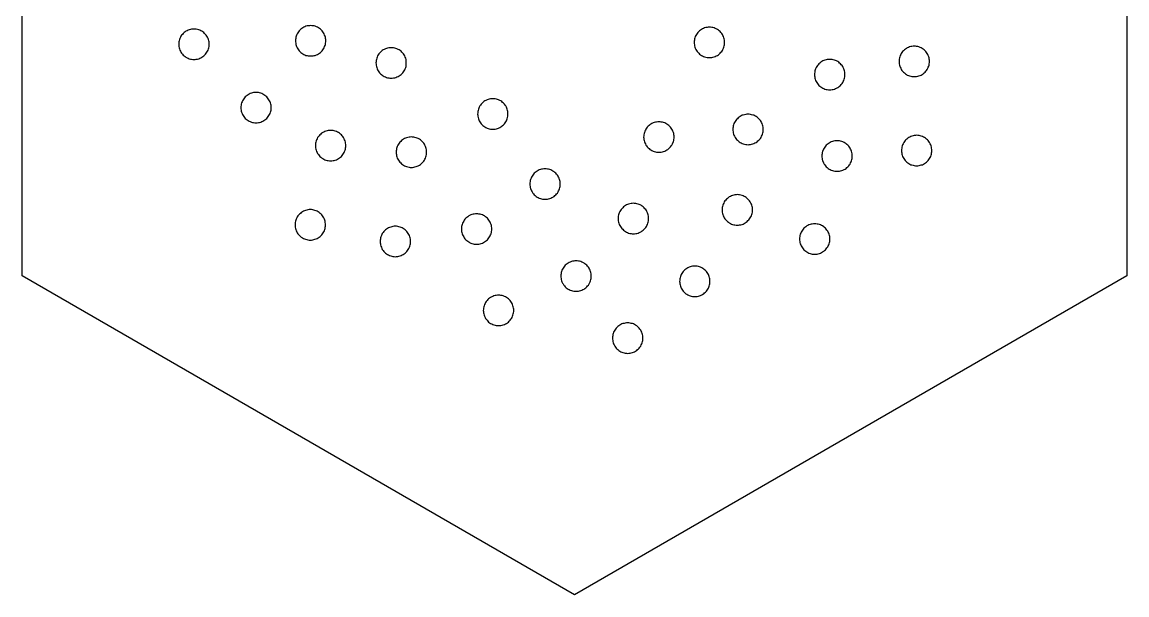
# Model space of a CAD drawing. Header units: millimetres. Extents: x 0 to 476, y 7 to 280.
# Drawn here: x 128 to 229.7, y 162.5 to 215.2 of the extents above; entities that cross this region are included whole.
import ezdxf

# ---------------------------------------------------------------- set-up
doc = ezdxf.new("R2010")
doc.units = ezdxf.units.MM
doc.layers.add('CUT', color=1, linetype='Continuous')

msp = doc.modelspace()

# ---------------------------------------------------------------- linework, layer by layer
at = {"layer": 'CUT'}
for points in [[(229.73, 191.9), (178.86, 162.53), (128, 191.9), (128, 250.63), (178.86, 280), (229.73, 250.63), (229.73, 191.9)], [(155.9, 213.08), (155.93, 213.19), (155.95, 213.3), (155.97, 213.41), (155.97, 213.52), (155.97, 213.63), (155.95, 213.74), (155.93, 213.84), (155.9, 213.95), (155.86, 214.05), (155.82, 214.15), (155.76, 214.25), (155.7, 214.34), (155.64, 214.43), (155.56, 214.51), (155.48, 214.58), (155.39, 214.65), (155.3, 214.71), (155.21, 214.76), (155.11, 214.81), (155, 214.85), (154.9, 214.88), (154.79, 214.9), (154.68, 214.91), (154.57, 214.92), (154.46, 214.91), (154.35, 214.9), (154.24, 214.88), (154.14, 214.85), (154.04, 214.81), (153.94, 214.76), (153.84, 214.71), (153.75, 214.65), (153.66, 214.58), (153.58, 214.51), (153.51, 214.43), (153.44, 214.34), (153.38, 214.25), (153.32, 214.15), (153.28, 214.05), (153.24, 213.95), (153.21, 213.84), (153.19, 213.74), (153.18, 213.63), (153.17, 213.52), (153.18, 213.41), (153.19, 213.3), (153.21, 213.19), (153.24, 213.08), (153.28, 212.98), (153.32, 212.88), (153.38, 212.78), (153.44, 212.69), (153.51, 212.61), (153.58, 212.53), (153.66, 212.45), (153.75, 212.38), (153.84, 212.32), (153.94, 212.27), (154.04, 212.22), (154.14, 212.18), (154.24, 212.16), (154.35, 212.13), (154.46, 212.12), (154.57, 212.12), (154.68, 212.12), (154.79, 212.13), (154.9, 212.16), (155, 212.18), (155.11, 212.22), (155.21, 212.27), (155.3, 212.32), (155.39, 212.38), (155.48, 212.45), (155.56, 212.53), (155.64, 212.61), (155.7, 212.69), (155.76, 212.78), (155.82, 212.88), (155.86, 212.98), (155.9, 213.08)], [(192.62, 212.93), (192.65, 213.04), (192.67, 213.15), (192.68, 213.26), (192.69, 213.37), (192.68, 213.48), (192.67, 213.58), (192.65, 213.69), (192.62, 213.8), (192.58, 213.9), (192.53, 214), (192.48, 214.1), (192.42, 214.19), (192.35, 214.27), (192.28, 214.36), (192.19, 214.43), (192.11, 214.5), (192.02, 214.56), (191.92, 214.61), (191.82, 214.66), (191.72, 214.7), (191.61, 214.73), (191.5, 214.75), (191.4, 214.76), (191.29, 214.77), (191.18, 214.76), (191.07, 214.75), (190.96, 214.73), (190.85, 214.7), (190.75, 214.66), (190.65, 214.61), (190.55, 214.56), (190.46, 214.5), (190.38, 214.43), (190.3, 214.36), (190.22, 214.27), (190.15, 214.19), (190.09, 214.1), (190.04, 214), (189.99, 213.9), (189.95, 213.8), (189.92, 213.69), (189.9, 213.58), (189.89, 213.48), (189.89, 213.37), (189.89, 213.26), (189.9, 213.15), (189.92, 213.04), (189.95, 212.93), (189.99, 212.83), (190.04, 212.73), (190.09, 212.63), (190.15, 212.54), (190.22, 212.46), (190.3, 212.38), (190.38, 212.3), (190.46, 212.23), (190.55, 212.17), (190.65, 212.12), (190.75, 212.07), (190.85, 212.03), (190.96, 212), (191.07, 211.98), (191.18, 211.97), (191.29, 211.97), (191.4, 211.97), (191.5, 211.98), (191.61, 212), (191.72, 212.03), (191.82, 212.07), (191.92, 212.12), (192.02, 212.17), (192.11, 212.23), (192.19, 212.3), (192.28, 212.38), (192.35, 212.46), (192.42, 212.54), (192.48, 212.63), (192.53, 212.73), (192.58, 212.83), (192.62, 212.93)], [(145.12, 212.67), (145.16, 212.77), (145.19, 212.88), (145.21, 212.98), (145.22, 213.09), (145.22, 213.2), (145.22, 213.31), (145.21, 213.42), (145.19, 213.53), (145.16, 213.64), (145.12, 213.74), (145.07, 213.84), (145.02, 213.94), (144.96, 214.03), (144.89, 214.11), (144.81, 214.19), (144.73, 214.27), (144.65, 214.34), (144.56, 214.4), (144.46, 214.45), (144.36, 214.5), (144.26, 214.54), (144.15, 214.57), (144.04, 214.59), (143.93, 214.6), (143.82, 214.6), (143.71, 214.6), (143.6, 214.59), (143.5, 214.57), (143.39, 214.54), (143.29, 214.5), (143.19, 214.45), (143.09, 214.4), (143, 214.34), (142.91, 214.27), (142.83, 214.19), (142.76, 214.11), (142.69, 214.03), (142.63, 213.94), (142.58, 213.84), (142.53, 213.74), (142.49, 213.64), (142.46, 213.53), (142.44, 213.42), (142.43, 213.31), (142.42, 213.2), (142.43, 213.09), (142.44, 212.98), (142.46, 212.88), (142.49, 212.77), (142.53, 212.67), (142.58, 212.57), (142.63, 212.47), (142.69, 212.38), (142.76, 212.29), (142.83, 212.21), (142.91, 212.14), (143, 212.07), (143.09, 212.01), (143.19, 211.96), (143.29, 211.91), (143.39, 211.87), (143.5, 211.84), (143.6, 211.82), (143.71, 211.81), (143.82, 211.8), (143.93, 211.81), (144.04, 211.82), (144.15, 211.84), (144.26, 211.87), (144.36, 211.91), (144.46, 211.96), (144.56, 212.01), (144.65, 212.07), (144.73, 212.14), (144.81, 212.21), (144.89, 212.29), (144.96, 212.38), (145.02, 212.47), (145.07, 212.57), (145.12, 212.67)], [(163.28, 210.95), (163.32, 211.05), (163.35, 211.16), (163.37, 211.27), (163.38, 211.37), (163.38, 211.48), (163.38, 211.59), (163.37, 211.7), (163.35, 211.81), (163.32, 211.92), (163.28, 212.02), (163.23, 212.12), (163.18, 212.22), (163.12, 212.31), (163.05, 212.39), (162.97, 212.47), (162.89, 212.55), (162.81, 212.62), (162.72, 212.68), (162.62, 212.73), (162.52, 212.78), (162.42, 212.82), (162.31, 212.85), (162.2, 212.87), (162.09, 212.88), (161.98, 212.88), (161.87, 212.88), (161.77, 212.87), (161.66, 212.85), (161.55, 212.82), (161.45, 212.78), (161.35, 212.73), (161.25, 212.68), (161.16, 212.62), (161.08, 212.55), (160.99, 212.47), (160.92, 212.39), (160.85, 212.31), (160.79, 212.22), (160.74, 212.12), (160.69, 212.02), (160.65, 211.92), (160.62, 211.81), (160.6, 211.7), (160.59, 211.59), (160.58, 211.48), (160.59, 211.37), (160.6, 211.27), (160.62, 211.16), (160.65, 211.05), (160.69, 210.95), (160.74, 210.85), (160.79, 210.75), (160.85, 210.66), (160.92, 210.57), (160.99, 210.49), (161.08, 210.42), (161.16, 210.35), (161.25, 210.29), (161.35, 210.24), (161.45, 210.19), (161.55, 210.15), (161.66, 210.12), (161.77, 210.1), (161.87, 210.09), (161.98, 210.08), (162.09, 210.09), (162.2, 210.1), (162.31, 210.12), (162.42, 210.15), (162.52, 210.19), (162.62, 210.24), (162.72, 210.29), (162.81, 210.35), (162.89, 210.42), (162.97, 210.49), (163.05, 210.57), (163.12, 210.66), (163.18, 210.75), (163.23, 210.85), (163.28, 210.95)], [(211.44, 211.09), (211.48, 211.19), (211.51, 211.29), (211.53, 211.4), (211.54, 211.51), (211.55, 211.62), (211.54, 211.73), (211.53, 211.84), (211.51, 211.95), (211.48, 212.05), (211.44, 212.16), (211.4, 212.26), (211.34, 212.35), (211.28, 212.44), (211.21, 212.53), (211.14, 212.61), (211.06, 212.69), (210.97, 212.75), (210.88, 212.82), (210.78, 212.87), (210.68, 212.91), (210.58, 212.95), (210.48, 212.98), (210.37, 213), (210.26, 213.02), (210.15, 213.02), (210.04, 213.02), (209.93, 213), (209.82, 212.98), (209.72, 212.95), (209.61, 212.91), (209.51, 212.87), (209.42, 212.82), (209.33, 212.75), (209.24, 212.69), (209.16, 212.61), (209.08, 212.53), (209.02, 212.44), (208.95, 212.35), (208.9, 212.26), (208.86, 212.16), (208.82, 212.05), (208.79, 211.95), (208.77, 211.84), (208.75, 211.73), (208.75, 211.62), (208.75, 211.51), (208.77, 211.4), (208.79, 211.29), (208.82, 211.19), (208.86, 211.09), (208.9, 210.99), (208.95, 210.89), (209.02, 210.8), (209.08, 210.71), (209.16, 210.63), (209.24, 210.56), (209.33, 210.49), (209.42, 210.43), (209.51, 210.37), (209.61, 210.33), (209.72, 210.29), (209.82, 210.26), (209.93, 210.24), (210.04, 210.23), (210.15, 210.22), (210.26, 210.23), (210.37, 210.24), (210.48, 210.26), (210.58, 210.29), (210.68, 210.33), (210.78, 210.37), (210.88, 210.43), (210.97, 210.49), (211.06, 210.56), (211.14, 210.63), (211.21, 210.71), (211.28, 210.8), (211.34, 210.89), (211.4, 210.99), (211.44, 211.09)], [(203.66, 209.87), (203.7, 209.98), (203.73, 210.08), (203.75, 210.19), (203.76, 210.3), (203.76, 210.41), (203.76, 210.52), (203.75, 210.63), (203.73, 210.74), (203.7, 210.84), (203.66, 210.95), (203.61, 211.05), (203.56, 211.14), (203.5, 211.23), (203.43, 211.32), (203.35, 211.4), (203.27, 211.47), (203.19, 211.54), (203.1, 211.6), (203, 211.66), (202.9, 211.7), (202.8, 211.74), (202.69, 211.77), (202.58, 211.79), (202.47, 211.81), (202.36, 211.81), (202.25, 211.81), (202.14, 211.79), (202.04, 211.77), (201.93, 211.74), (201.83, 211.7), (201.73, 211.66), (201.63, 211.6), (201.54, 211.54), (201.45, 211.47), (201.37, 211.4), (201.3, 211.32), (201.23, 211.23), (201.17, 211.14), (201.12, 211.05), (201.07, 210.95), (201.03, 210.84), (201, 210.74), (200.98, 210.63), (200.97, 210.52), (200.96, 210.41), (200.97, 210.3), (200.98, 210.19), (201, 210.08), (201.03, 209.98), (201.07, 209.87), (201.12, 209.77), (201.17, 209.68), (201.23, 209.59), (201.3, 209.5), (201.37, 209.42), (201.45, 209.34), (201.54, 209.28), (201.63, 209.22), (201.73, 209.16), (201.83, 209.12), (201.93, 209.08), (202.04, 209.05), (202.14, 209.03), (202.25, 209.01), (202.36, 209.01), (202.47, 209.01), (202.58, 209.03), (202.69, 209.05), (202.8, 209.08), (202.9, 209.12), (203, 209.16), (203.1, 209.22), (203.19, 209.28), (203.27, 209.34), (203.35, 209.42), (203.43, 209.5), (203.5, 209.59), (203.56, 209.68), (203.61, 209.77), (203.66, 209.87)], [(150.83, 206.83), (150.87, 206.94), (150.9, 207.04), (150.92, 207.15), (150.94, 207.26), (150.94, 207.37), (150.94, 207.48), (150.92, 207.59), (150.9, 207.7), (150.87, 207.8), (150.83, 207.9), (150.79, 208), (150.73, 208.1), (150.67, 208.19), (150.6, 208.28), (150.53, 208.36), (150.45, 208.43), (150.36, 208.5), (150.27, 208.56), (150.18, 208.62), (150.08, 208.66), (149.97, 208.7), (149.87, 208.73), (149.76, 208.75), (149.65, 208.76), (149.54, 208.77), (149.43, 208.76), (149.32, 208.75), (149.21, 208.73), (149.11, 208.7), (149, 208.66), (148.9, 208.62), (148.81, 208.56), (148.72, 208.5), (148.63, 208.43), (148.55, 208.36), (148.48, 208.28), (148.41, 208.19), (148.35, 208.1), (148.29, 208), (148.25, 207.9), (148.21, 207.8), (148.18, 207.7), (148.16, 207.59), (148.14, 207.48), (148.14, 207.37), (148.14, 207.26), (148.16, 207.15), (148.18, 207.04), (148.21, 206.94), (148.25, 206.83), (148.29, 206.73), (148.35, 206.64), (148.41, 206.55), (148.48, 206.46), (148.55, 206.38), (148.63, 206.3), (148.72, 206.24), (148.81, 206.18), (148.9, 206.12), (149, 206.08), (149.11, 206.04), (149.21, 206.01), (149.32, 205.99), (149.43, 205.97), (149.54, 205.97), (149.65, 205.97), (149.76, 205.99), (149.87, 206.01), (149.97, 206.04), (150.08, 206.08), (150.18, 206.12), (150.27, 206.18), (150.36, 206.24), (150.45, 206.3), (150.53, 206.38), (150.6, 206.46), (150.67, 206.55), (150.73, 206.64), (150.79, 206.73), (150.83, 206.83)], [(172.64, 206.25), (172.67, 206.35), (172.7, 206.46), (172.73, 206.57), (172.74, 206.68), (172.74, 206.78), (172.74, 206.89), (172.73, 207), (172.7, 207.11), (172.67, 207.22), (172.64, 207.32), (172.59, 207.42), (172.54, 207.52), (172.48, 207.61), (172.41, 207.69), (172.33, 207.77), (172.25, 207.85), (172.17, 207.92), (172.07, 207.98), (171.98, 208.03), (171.88, 208.08), (171.78, 208.12), (171.67, 208.15), (171.56, 208.17), (171.45, 208.18), (171.34, 208.18), (171.23, 208.18), (171.12, 208.17), (171.02, 208.15), (170.91, 208.12), (170.81, 208.08), (170.71, 208.03), (170.61, 207.98), (170.52, 207.92), (170.43, 207.85), (170.35, 207.77), (170.28, 207.69), (170.21, 207.61), (170.15, 207.52), (170.1, 207.42), (170.05, 207.32), (170.01, 207.22), (169.98, 207.11), (169.96, 207), (169.95, 206.89), (169.94, 206.78), (169.95, 206.68), (169.96, 206.57), (169.98, 206.46), (170.01, 206.35), (170.05, 206.25), (170.1, 206.15), (170.15, 206.05), (170.21, 205.96), (170.28, 205.88), (170.35, 205.79), (170.43, 205.72), (170.52, 205.65), (170.61, 205.59), (170.71, 205.54), (170.81, 205.49), (170.91, 205.45), (171.02, 205.42), (171.12, 205.4), (171.23, 205.39), (171.34, 205.38), (171.45, 205.39), (171.56, 205.4), (171.67, 205.42), (171.78, 205.45), (171.88, 205.49), (171.98, 205.54), (172.07, 205.59), (172.17, 205.65), (172.25, 205.72), (172.33, 205.79), (172.41, 205.88), (172.48, 205.96), (172.54, 206.05), (172.59, 206.15), (172.64, 206.25)], [(196.18, 204.93), (196.21, 205.04), (196.23, 205.14), (196.24, 205.25), (196.25, 205.36), (196.24, 205.47), (196.23, 205.58), (196.21, 205.69), (196.18, 205.8), (196.14, 205.9), (196.09, 206), (196.04, 206.09), (195.98, 206.19), (195.91, 206.27), (195.84, 206.35), (195.76, 206.43), (195.67, 206.5), (195.58, 206.56), (195.48, 206.61), (195.38, 206.66), (195.28, 206.69), (195.17, 206.72), (195.07, 206.75), (194.96, 206.76), (194.85, 206.76), (194.74, 206.76), (194.63, 206.75), (194.52, 206.72), (194.41, 206.69), (194.31, 206.66), (194.21, 206.61), (194.11, 206.56), (194.02, 206.5), (193.94, 206.43), (193.86, 206.35), (193.78, 206.27), (193.71, 206.19), (193.65, 206.09), (193.6, 206), (193.55, 205.9), (193.51, 205.8), (193.48, 205.69), (193.46, 205.58), (193.45, 205.47), (193.45, 205.36), (193.45, 205.25), (193.46, 205.14), (193.48, 205.04), (193.51, 204.93), (193.55, 204.83), (193.6, 204.73), (193.65, 204.63), (193.71, 204.54), (193.78, 204.45), (193.86, 204.37), (193.94, 204.3), (194.02, 204.23), (194.11, 204.17), (194.21, 204.12), (194.31, 204.07), (194.41, 204.03), (194.52, 204), (194.63, 203.98), (194.74, 203.97), (194.85, 203.96), (194.96, 203.97), (195.07, 203.98), (195.17, 204), (195.28, 204.03), (195.38, 204.07), (195.48, 204.12), (195.58, 204.17), (195.67, 204.23), (195.76, 204.3), (195.84, 204.37), (195.91, 204.45), (195.98, 204.54), (196.04, 204.63), (196.09, 204.73), (196.14, 204.83), (196.18, 204.93)], [(187.93, 204.13), (187.97, 204.23), (188, 204.34), (188.02, 204.44), (188.03, 204.55), (188.03, 204.66), (188.03, 204.77), (188.02, 204.88), (188, 204.99), (187.97, 205.09), (187.93, 205.2), (187.88, 205.3), (187.83, 205.39), (187.77, 205.48), (187.7, 205.57), (187.62, 205.65), (187.54, 205.73), (187.46, 205.79), (187.37, 205.86), (187.27, 205.91), (187.17, 205.96), (187.07, 205.99), (186.96, 206.02), (186.85, 206.04), (186.74, 206.06), (186.63, 206.06), (186.53, 206.06), (186.42, 206.04), (186.31, 206.02), (186.2, 205.99), (186.1, 205.96), (186, 205.91), (185.9, 205.86), (185.81, 205.79), (185.73, 205.73), (185.64, 205.65), (185.57, 205.57), (185.5, 205.48), (185.44, 205.39), (185.39, 205.3), (185.34, 205.2), (185.3, 205.09), (185.27, 204.99), (185.25, 204.88), (185.24, 204.77), (185.23, 204.66), (185.24, 204.55), (185.25, 204.44), (185.27, 204.34), (185.3, 204.23), (185.34, 204.13), (185.39, 204.03), (185.44, 203.93), (185.5, 203.84), (185.57, 203.75), (185.64, 203.67), (185.73, 203.6), (185.81, 203.53), (185.9, 203.47), (186, 203.41), (186.1, 203.37), (186.2, 203.33), (186.31, 203.3), (186.42, 203.28), (186.53, 203.27), (186.63, 203.26), (186.74, 203.27), (186.85, 203.28), (186.96, 203.3), (187.07, 203.33), (187.17, 203.37), (187.27, 203.41), (187.37, 203.47), (187.46, 203.53), (187.54, 203.6), (187.62, 203.67), (187.7, 203.75), (187.77, 203.84), (187.83, 203.93), (187.88, 204.03), (187.93, 204.13)], [(157.7, 203.34), (157.74, 203.44), (157.77, 203.55), (157.79, 203.66), (157.8, 203.77), (157.81, 203.87), (157.8, 203.98), (157.79, 204.09), (157.77, 204.2), (157.74, 204.31), (157.7, 204.41), (157.66, 204.51), (157.6, 204.61), (157.54, 204.7), (157.47, 204.78), (157.4, 204.86), (157.32, 204.94), (157.23, 205.01), (157.14, 205.07), (157.04, 205.12), (156.94, 205.17), (156.84, 205.21), (156.73, 205.24), (156.63, 205.26), (156.52, 205.27), (156.41, 205.27), (156.3, 205.27), (156.19, 205.26), (156.08, 205.24), (155.98, 205.21), (155.87, 205.17), (155.77, 205.12), (155.68, 205.07), (155.58, 205.01), (155.5, 204.94), (155.42, 204.86), (155.34, 204.78), (155.28, 204.7), (155.21, 204.61), (155.16, 204.51), (155.11, 204.41), (155.08, 204.31), (155.05, 204.2), (155.03, 204.09), (155.01, 203.98), (155.01, 203.87), (155.01, 203.77), (155.03, 203.66), (155.05, 203.55), (155.08, 203.44), (155.11, 203.34), (155.16, 203.24), (155.21, 203.14), (155.28, 203.05), (155.34, 202.97), (155.42, 202.88), (155.5, 202.81), (155.58, 202.74), (155.68, 202.68), (155.77, 202.63), (155.87, 202.58), (155.98, 202.54), (156.08, 202.51), (156.19, 202.49), (156.3, 202.48), (156.41, 202.47), (156.52, 202.48), (156.63, 202.49), (156.73, 202.51), (156.84, 202.54), (156.94, 202.58), (157.04, 202.63), (157.14, 202.68), (157.23, 202.74), (157.32, 202.81), (157.4, 202.88), (157.47, 202.97), (157.54, 203.05), (157.6, 203.14), (157.66, 203.24), (157.7, 203.34)], [(165.14, 202.73), (165.18, 202.84), (165.21, 202.94), (165.23, 203.05), (165.24, 203.16), (165.25, 203.27), (165.24, 203.38), (165.23, 203.49), (165.21, 203.6), (165.18, 203.7), (165.14, 203.8), (165.09, 203.9), (165.04, 204), (164.98, 204.09), (164.91, 204.18), (164.84, 204.26), (164.75, 204.33), (164.67, 204.4), (164.58, 204.46), (164.48, 204.52), (164.38, 204.56), (164.28, 204.6), (164.17, 204.63), (164.06, 204.65), (163.96, 204.66), (163.85, 204.67), (163.74, 204.66), (163.63, 204.65), (163.52, 204.63), (163.41, 204.6), (163.31, 204.56), (163.21, 204.52), (163.11, 204.46), (163.02, 204.4), (162.94, 204.33), (162.86, 204.26), (162.78, 204.18), (162.71, 204.09), (162.65, 204), (162.6, 203.9), (162.55, 203.8), (162.51, 203.7), (162.48, 203.6), (162.46, 203.49), (162.45, 203.38), (162.45, 203.27), (162.45, 203.16), (162.46, 203.05), (162.48, 202.94), (162.51, 202.84), (162.55, 202.73), (162.6, 202.63), (162.65, 202.54), (162.71, 202.45), (162.78, 202.36), (162.86, 202.28), (162.94, 202.2), (163.02, 202.14), (163.11, 202.08), (163.21, 202.02), (163.31, 201.98), (163.41, 201.94), (163.52, 201.91), (163.63, 201.89), (163.74, 201.87), (163.85, 201.87), (163.96, 201.87), (164.06, 201.89), (164.17, 201.91), (164.28, 201.94), (164.38, 201.98), (164.48, 202.02), (164.58, 202.08), (164.67, 202.14), (164.75, 202.2), (164.84, 202.28), (164.91, 202.36), (164.98, 202.45), (165.04, 202.54), (165.09, 202.63), (165.14, 202.73)], [(211.66, 202.88), (211.7, 202.98), (211.73, 203.09), (211.75, 203.2), (211.76, 203.31), (211.77, 203.42), (211.76, 203.53), (211.75, 203.64), (211.73, 203.74), (211.7, 203.85), (211.66, 203.95), (211.62, 204.05), (211.56, 204.15), (211.5, 204.24), (211.43, 204.33), (211.36, 204.41), (211.28, 204.48), (211.19, 204.55), (211.1, 204.61), (211, 204.66), (210.9, 204.71), (210.8, 204.75), (210.7, 204.78), (210.59, 204.8), (210.48, 204.81), (210.37, 204.82), (210.26, 204.81), (210.15, 204.8), (210.04, 204.78), (209.94, 204.75), (209.83, 204.71), (209.73, 204.66), (209.64, 204.61), (209.55, 204.55), (209.46, 204.48), (209.38, 204.41), (209.3, 204.33), (209.24, 204.24), (209.18, 204.15), (209.12, 204.05), (209.08, 203.95), (209.04, 203.85), (209.01, 203.74), (208.99, 203.64), (208.97, 203.53), (208.97, 203.42), (208.97, 203.31), (208.99, 203.2), (209.01, 203.09), (209.04, 202.98), (209.08, 202.88), (209.12, 202.78), (209.18, 202.69), (209.24, 202.59), (209.3, 202.51), (209.38, 202.43), (209.46, 202.35), (209.55, 202.28), (209.64, 202.22), (209.73, 202.17), (209.83, 202.12), (209.94, 202.09), (210.04, 202.06), (210.15, 202.03), (210.26, 202.02), (210.37, 202.02), (210.48, 202.02), (210.59, 202.03), (210.7, 202.06), (210.8, 202.09), (210.9, 202.12), (211, 202.17), (211.1, 202.22), (211.19, 202.28), (211.28, 202.35), (211.36, 202.43), (211.43, 202.51), (211.5, 202.59), (211.56, 202.69), (211.62, 202.78), (211.66, 202.88)], [(204.34, 202.38), (204.38, 202.48), (204.41, 202.59), (204.43, 202.7), (204.44, 202.81), (204.44, 202.91), (204.44, 203.02), (204.43, 203.13), (204.41, 203.24), (204.38, 203.35), (204.34, 203.45), (204.29, 203.55), (204.24, 203.65), (204.18, 203.74), (204.11, 203.82), (204.03, 203.9), (203.95, 203.98), (203.87, 204.05), (203.78, 204.11), (203.68, 204.16), (203.58, 204.21), (203.48, 204.25), (203.37, 204.28), (203.26, 204.3), (203.15, 204.31), (203.04, 204.31), (202.93, 204.31), (202.83, 204.3), (202.72, 204.28), (202.61, 204.25), (202.51, 204.21), (202.41, 204.16), (202.31, 204.11), (202.22, 204.05), (202.14, 203.98), (202.05, 203.9), (201.98, 203.82), (201.91, 203.74), (201.85, 203.65), (201.8, 203.55), (201.75, 203.45), (201.71, 203.35), (201.68, 203.24), (201.66, 203.13), (201.65, 203.02), (201.64, 202.91), (201.65, 202.81), (201.66, 202.7), (201.68, 202.59), (201.71, 202.48), (201.75, 202.38), (201.8, 202.28), (201.85, 202.18), (201.91, 202.09), (201.98, 202.01), (202.05, 201.92), (202.14, 201.85), (202.22, 201.78), (202.31, 201.72), (202.41, 201.67), (202.51, 201.62), (202.61, 201.58), (202.72, 201.55), (202.83, 201.53), (202.93, 201.52), (203.04, 201.51), (203.15, 201.52), (203.26, 201.53), (203.37, 201.55), (203.48, 201.58), (203.58, 201.62), (203.68, 201.67), (203.78, 201.72), (203.87, 201.78), (203.95, 201.85), (204.03, 201.92), (204.11, 202.01), (204.18, 202.09), (204.24, 202.18), (204.29, 202.28), (204.34, 202.38)], [(177.45, 199.8), (177.48, 199.9), (177.51, 200.01), (177.54, 200.12), (177.55, 200.23), (177.55, 200.34), (177.55, 200.45), (177.54, 200.56), (177.51, 200.66), (177.48, 200.77), (177.45, 200.87), (177.4, 200.97), (177.35, 201.07), (177.29, 201.16), (177.22, 201.25), (177.14, 201.33), (177.06, 201.4), (176.98, 201.47), (176.88, 201.53), (176.79, 201.58), (176.69, 201.63), (176.59, 201.67), (176.48, 201.7), (176.37, 201.72), (176.26, 201.73), (176.15, 201.74), (176.04, 201.73), (175.93, 201.72), (175.83, 201.7), (175.72, 201.67), (175.62, 201.63), (175.52, 201.58), (175.42, 201.53), (175.33, 201.47), (175.24, 201.4), (175.16, 201.33), (175.09, 201.25), (175.02, 201.16), (174.96, 201.07), (174.9, 200.97), (174.86, 200.87), (174.82, 200.77), (174.79, 200.66), (174.77, 200.56), (174.76, 200.45), (174.75, 200.34), (174.76, 200.23), (174.77, 200.12), (174.79, 200.01), (174.82, 199.9), (174.86, 199.8), (174.9, 199.7), (174.96, 199.61), (175.02, 199.51), (175.09, 199.43), (175.16, 199.35), (175.24, 199.27), (175.33, 199.2), (175.42, 199.14), (175.52, 199.09), (175.62, 199.04), (175.72, 199.01), (175.83, 198.98), (175.93, 198.95), (176.04, 198.94), (176.15, 198.94), (176.26, 198.94), (176.37, 198.95), (176.48, 198.98), (176.59, 199.01), (176.69, 199.04), (176.79, 199.09), (176.88, 199.14), (176.98, 199.2), (177.06, 199.27), (177.14, 199.35), (177.22, 199.43), (177.29, 199.51), (177.35, 199.61), (177.4, 199.7), (177.45, 199.8)], [(185.58, 196.63), (185.62, 196.73), (185.65, 196.84), (185.67, 196.95), (185.68, 197.06), (185.69, 197.17), (185.68, 197.28), (185.67, 197.38), (185.65, 197.49), (185.62, 197.6), (185.58, 197.7), (185.53, 197.8), (185.48, 197.9), (185.42, 197.99), (185.35, 198.07), (185.28, 198.16), (185.2, 198.23), (185.11, 198.3), (185.02, 198.36), (184.92, 198.41), (184.82, 198.46), (184.72, 198.5), (184.61, 198.53), (184.51, 198.55), (184.4, 198.56), (184.29, 198.57), (184.18, 198.56), (184.07, 198.55), (183.96, 198.53), (183.85, 198.5), (183.75, 198.46), (183.65, 198.41), (183.56, 198.36), (183.46, 198.3), (183.38, 198.23), (183.3, 198.16), (183.22, 198.07), (183.15, 197.99), (183.09, 197.9), (183.04, 197.8), (182.99, 197.7), (182.96, 197.6), (182.93, 197.49), (182.9, 197.38), (182.89, 197.28), (182.89, 197.17), (182.89, 197.06), (182.9, 196.95), (182.93, 196.84), (182.96, 196.73), (182.99, 196.63), (183.04, 196.53), (183.09, 196.43), (183.15, 196.34), (183.22, 196.26), (183.3, 196.18), (183.38, 196.1), (183.46, 196.03), (183.56, 195.97), (183.65, 195.92), (183.75, 195.87), (183.85, 195.83), (183.96, 195.8), (184.07, 195.78), (184.18, 195.77), (184.29, 195.77), (184.4, 195.77), (184.51, 195.78), (184.61, 195.8), (184.72, 195.83), (184.82, 195.87), (184.92, 195.92), (185.02, 195.97), (185.11, 196.03), (185.2, 196.1), (185.28, 196.18), (185.35, 196.26), (185.42, 196.34), (185.48, 196.43), (185.53, 196.53), (185.58, 196.63)], [(195.15, 197.42), (195.18, 197.52), (195.21, 197.63), (195.24, 197.74), (195.25, 197.85), (195.25, 197.96), (195.25, 198.07), (195.24, 198.17), (195.21, 198.28), (195.18, 198.39), (195.15, 198.49), (195.1, 198.59), (195.05, 198.69), (194.99, 198.78), (194.92, 198.86), (194.84, 198.95), (194.76, 199.02), (194.68, 199.09), (194.58, 199.15), (194.49, 199.2), (194.39, 199.25), (194.29, 199.29), (194.18, 199.32), (194.07, 199.34), (193.96, 199.35), (193.85, 199.36), (193.74, 199.35), (193.63, 199.34), (193.53, 199.32), (193.42, 199.29), (193.32, 199.25), (193.22, 199.2), (193.12, 199.15), (193.03, 199.09), (192.94, 199.02), (192.86, 198.95), (192.79, 198.86), (192.72, 198.78), (192.66, 198.69), (192.61, 198.59), (192.56, 198.49), (192.52, 198.39), (192.49, 198.28), (192.47, 198.17), (192.46, 198.07), (192.45, 197.96), (192.46, 197.85), (192.47, 197.74), (192.49, 197.63), (192.52, 197.52), (192.56, 197.42), (192.61, 197.32), (192.66, 197.22), (192.72, 197.13), (192.79, 197.05), (192.86, 196.97), (192.94, 196.89), (193.03, 196.82), (193.12, 196.76), (193.22, 196.71), (193.32, 196.66), (193.42, 196.62), (193.53, 196.59), (193.63, 196.57), (193.74, 196.56), (193.85, 196.56), (193.96, 196.56), (194.07, 196.57), (194.18, 196.59), (194.29, 196.62), (194.39, 196.66), (194.49, 196.71), (194.58, 196.76), (194.68, 196.82), (194.76, 196.89), (194.84, 196.97), (194.92, 197.05), (194.99, 197.13), (195.05, 197.22), (195.1, 197.32), (195.15, 197.42)], [(155.83, 196.04), (155.87, 196.15), (155.9, 196.25), (155.92, 196.36), (155.93, 196.47), (155.94, 196.58), (155.93, 196.69), (155.92, 196.8), (155.9, 196.91), (155.87, 197.01), (155.83, 197.12), (155.78, 197.22), (155.73, 197.31), (155.67, 197.4), (155.6, 197.49), (155.53, 197.57), (155.45, 197.64), (155.36, 197.71), (155.27, 197.77), (155.17, 197.83), (155.07, 197.87), (154.97, 197.91), (154.86, 197.94), (154.76, 197.96), (154.65, 197.98), (154.54, 197.98), (154.43, 197.98), (154.32, 197.96), (154.21, 197.94), (154.1, 197.91), (154, 197.87), (153.9, 197.83), (153.81, 197.77), (153.71, 197.71), (153.63, 197.64), (153.55, 197.57), (153.47, 197.49), (153.4, 197.4), (153.34, 197.31), (153.29, 197.22), (153.24, 197.12), (153.21, 197.01), (153.18, 196.91), (153.15, 196.8), (153.14, 196.69), (153.14, 196.58), (153.14, 196.47), (153.15, 196.36), (153.18, 196.25), (153.21, 196.15), (153.24, 196.04), (153.29, 195.94), (153.34, 195.85), (153.4, 195.76), (153.47, 195.67), (153.55, 195.59), (153.63, 195.52), (153.71, 195.45), (153.81, 195.39), (153.9, 195.33), (154, 195.29), (154.1, 195.25), (154.21, 195.22), (154.32, 195.2), (154.43, 195.18), (154.54, 195.18), (154.65, 195.18), (154.76, 195.2), (154.86, 195.22), (154.97, 195.25), (155.07, 195.29), (155.17, 195.33), (155.27, 195.39), (155.36, 195.45), (155.45, 195.52), (155.53, 195.59), (155.6, 195.67), (155.67, 195.76), (155.73, 195.85), (155.78, 195.94), (155.83, 196.04)], [(171.14, 195.67), (171.18, 195.77), (171.21, 195.87), (171.23, 195.98), (171.24, 196.09), (171.25, 196.2), (171.24, 196.31), (171.23, 196.42), (171.21, 196.53), (171.18, 196.63), (171.14, 196.74), (171.1, 196.84), (171.04, 196.93), (170.98, 197.02), (170.91, 197.11), (170.84, 197.19), (170.76, 197.27), (170.67, 197.33), (170.58, 197.4), (170.48, 197.45), (170.39, 197.5), (170.28, 197.53), (170.18, 197.56), (170.07, 197.58), (169.96, 197.6), (169.85, 197.6), (169.74, 197.6), (169.63, 197.58), (169.52, 197.56), (169.42, 197.53), (169.31, 197.5), (169.21, 197.45), (169.12, 197.4), (169.03, 197.33), (168.94, 197.27), (168.86, 197.19), (168.78, 197.11), (168.72, 197.02), (168.66, 196.93), (168.6, 196.84), (168.56, 196.74), (168.52, 196.63), (168.49, 196.53), (168.47, 196.42), (168.45, 196.31), (168.45, 196.2), (168.45, 196.09), (168.47, 195.98), (168.49, 195.87), (168.52, 195.77), (168.56, 195.67), (168.6, 195.57), (168.66, 195.47), (168.72, 195.38), (168.78, 195.29), (168.86, 195.21), (168.94, 195.14), (169.03, 195.07), (169.12, 195.01), (169.21, 194.95), (169.31, 194.91), (169.42, 194.87), (169.52, 194.84), (169.63, 194.82), (169.74, 194.81), (169.85, 194.8), (169.96, 194.81), (170.07, 194.82), (170.18, 194.84), (170.28, 194.87), (170.39, 194.91), (170.48, 194.95), (170.58, 195.01), (170.67, 195.07), (170.76, 195.14), (170.84, 195.21), (170.91, 195.29), (170.98, 195.38), (171.04, 195.47), (171.1, 195.57), (171.14, 195.67)], [(163.7, 194.62), (163.73, 194.73), (163.75, 194.83), (163.76, 194.94), (163.77, 195.05), (163.76, 195.16), (163.75, 195.27), (163.73, 195.38), (163.7, 195.49), (163.66, 195.59), (163.62, 195.69), (163.56, 195.78), (163.5, 195.88), (163.43, 195.96), (163.36, 196.04), (163.28, 196.12), (163.19, 196.19), (163.1, 196.25), (163, 196.3), (162.9, 196.35), (162.8, 196.38), (162.7, 196.41), (162.59, 196.44), (162.48, 196.45), (162.37, 196.45), (162.26, 196.45), (162.15, 196.44), (162.04, 196.41), (161.94, 196.38), (161.83, 196.35), (161.73, 196.3), (161.64, 196.25), (161.55, 196.19), (161.46, 196.12), (161.38, 196.04), (161.3, 195.96), (161.24, 195.88), (161.17, 195.78), (161.12, 195.69), (161.08, 195.59), (161.04, 195.49), (161.01, 195.38), (160.99, 195.27), (160.97, 195.16), (160.97, 195.05), (160.97, 194.94), (160.99, 194.83), (161.01, 194.73), (161.04, 194.62), (161.08, 194.52), (161.12, 194.42), (161.17, 194.32), (161.24, 194.23), (161.3, 194.14), (161.38, 194.06), (161.46, 193.99), (161.55, 193.92), (161.64, 193.86), (161.73, 193.81), (161.83, 193.76), (161.94, 193.72), (162.04, 193.69), (162.15, 193.67), (162.26, 193.66), (162.37, 193.65), (162.48, 193.66), (162.59, 193.67), (162.7, 193.69), (162.8, 193.72), (162.9, 193.76), (163, 193.81), (163.1, 193.86), (163.19, 193.92), (163.28, 193.99), (163.36, 194.06), (163.43, 194.14), (163.5, 194.23), (163.56, 194.32), (163.62, 194.42), (163.66, 194.52), (163.7, 194.62)], [(202.28, 194.75), (202.31, 194.85), (202.34, 194.96), (202.37, 195.06), (202.38, 195.17), (202.38, 195.28), (202.38, 195.39), (202.37, 195.5), (202.34, 195.61), (202.31, 195.71), (202.28, 195.82), (202.23, 195.92), (202.18, 196.01), (202.11, 196.1), (202.05, 196.19), (201.97, 196.27), (201.89, 196.35), (201.81, 196.41), (201.71, 196.48), (201.62, 196.53), (201.52, 196.58), (201.41, 196.61), (201.31, 196.64), (201.2, 196.66), (201.09, 196.68), (200.98, 196.68), (200.87, 196.68), (200.76, 196.66), (200.66, 196.64), (200.55, 196.61), (200.45, 196.58), (200.35, 196.53), (200.25, 196.48), (200.16, 196.41), (200.07, 196.35), (199.99, 196.27), (199.92, 196.19), (199.85, 196.1), (199.79, 196.01), (199.73, 195.92), (199.69, 195.82), (199.65, 195.71), (199.62, 195.61), (199.6, 195.5), (199.59, 195.39), (199.58, 195.28), (199.59, 195.17), (199.6, 195.06), (199.62, 194.96), (199.65, 194.85), (199.69, 194.75), (199.73, 194.65), (199.79, 194.55), (199.85, 194.46), (199.92, 194.37), (199.99, 194.29), (200.07, 194.22), (200.16, 194.15), (200.25, 194.09), (200.35, 194.03), (200.45, 193.99), (200.55, 193.95), (200.66, 193.92), (200.76, 193.9), (200.87, 193.89), (200.98, 193.88), (201.09, 193.89), (201.2, 193.9), (201.31, 193.92), (201.41, 193.95), (201.52, 193.99), (201.62, 194.03), (201.71, 194.09), (201.81, 194.15), (201.89, 194.22), (201.97, 194.29), (202.05, 194.37), (202.11, 194.46), (202.18, 194.55), (202.23, 194.65), (202.28, 194.75)], [(180.3, 191.33), (180.34, 191.43), (180.37, 191.54), (180.39, 191.65), (180.4, 191.76), (180.41, 191.87), (180.4, 191.98), (180.39, 192.09), (180.37, 192.19), (180.34, 192.3), (180.3, 192.4), (180.26, 192.5), (180.2, 192.6), (180.14, 192.69), (180.07, 192.78), (180, 192.86), (179.92, 192.93), (179.83, 193), (179.74, 193.06), (179.64, 193.11), (179.54, 193.16), (179.44, 193.2), (179.33, 193.23), (179.23, 193.25), (179.12, 193.26), (179.01, 193.27), (178.9, 193.26), (178.79, 193.25), (178.68, 193.23), (178.58, 193.2), (178.47, 193.16), (178.37, 193.11), (178.28, 193.06), (178.19, 193), (178.1, 192.93), (178.02, 192.86), (177.94, 192.78), (177.88, 192.69), (177.81, 192.6), (177.76, 192.5), (177.71, 192.4), (177.68, 192.3), (177.65, 192.19), (177.63, 192.09), (177.61, 191.98), (177.61, 191.87), (177.61, 191.76), (177.63, 191.65), (177.65, 191.54), (177.68, 191.43), (177.71, 191.33), (177.76, 191.23), (177.81, 191.14), (177.88, 191.04), (177.94, 190.96), (178.02, 190.88), (178.1, 190.8), (178.19, 190.73), (178.28, 190.67), (178.37, 190.62), (178.47, 190.57), (178.58, 190.54), (178.68, 190.51), (178.79, 190.48), (178.9, 190.47), (179.01, 190.47), (179.12, 190.47), (179.23, 190.48), (179.33, 190.51), (179.44, 190.54), (179.54, 190.57), (179.64, 190.62), (179.74, 190.67), (179.83, 190.73), (179.92, 190.8), (180, 190.88), (180.07, 190.96), (180.14, 191.04), (180.2, 191.14), (180.26, 191.23), (180.3, 191.33)], [(191.27, 190.95), (191.3, 191.06), (191.33, 191.17), (191.34, 191.27), (191.34, 191.38), (191.34, 191.49), (191.33, 191.6), (191.3, 191.71), (191.27, 191.82), (191.24, 191.92), (191.19, 192.02), (191.14, 192.12), (191.08, 192.21), (191.01, 192.29), (190.93, 192.37), (190.85, 192.45), (190.77, 192.52), (190.67, 192.58), (190.58, 192.63), (190.48, 192.68), (190.38, 192.72), (190.27, 192.75), (190.16, 192.77), (190.05, 192.78), (189.94, 192.78), (189.83, 192.78), (189.72, 192.77), (189.62, 192.75), (189.51, 192.72), (189.41, 192.68), (189.31, 192.63), (189.21, 192.58), (189.12, 192.52), (189.03, 192.45), (188.95, 192.37), (188.88, 192.29), (188.81, 192.21), (188.75, 192.12), (188.7, 192.02), (188.65, 191.92), (188.61, 191.82), (188.58, 191.71), (188.56, 191.6), (188.55, 191.49), (188.54, 191.38), (188.55, 191.27), (188.56, 191.17), (188.58, 191.06), (188.61, 190.95), (188.65, 190.85), (188.7, 190.75), (188.75, 190.65), (188.81, 190.56), (188.88, 190.48), (188.95, 190.39), (189.03, 190.32), (189.12, 190.25), (189.21, 190.19), (189.31, 190.14), (189.41, 190.09), (189.51, 190.05), (189.62, 190.02), (189.72, 190), (189.83, 189.99), (189.94, 189.98), (190.05, 189.99), (190.16, 190), (190.27, 190.02), (190.38, 190.05), (190.48, 190.09), (190.58, 190.14), (190.67, 190.19), (190.77, 190.25), (190.85, 190.32), (190.93, 190.39), (191.01, 190.48), (191.08, 190.56), (191.14, 190.65), (191.19, 190.75), (191.24, 190.85), (191.27, 190.95)], [(173.17, 188.17), (173.2, 188.28), (173.23, 188.38), (173.26, 188.49), (173.27, 188.6), (173.27, 188.71), (173.27, 188.82), (173.26, 188.93), (173.23, 189.04), (173.2, 189.14), (173.17, 189.24), (173.12, 189.34), (173.07, 189.44), (173.01, 189.53), (172.94, 189.62), (172.86, 189.7), (172.78, 189.77), (172.7, 189.84), (172.6, 189.9), (172.51, 189.96), (172.41, 190), (172.31, 190.04), (172.2, 190.07), (172.09, 190.09), (171.98, 190.1), (171.87, 190.11), (171.76, 190.1), (171.65, 190.09), (171.55, 190.07), (171.44, 190.04), (171.34, 190), (171.24, 189.96), (171.14, 189.9), (171.05, 189.84), (170.96, 189.77), (170.88, 189.7), (170.81, 189.62), (170.74, 189.53), (170.68, 189.44), (170.63, 189.34), (170.58, 189.24), (170.54, 189.14), (170.51, 189.04), (170.49, 188.93), (170.48, 188.82), (170.47, 188.71), (170.48, 188.6), (170.49, 188.49), (170.51, 188.38), (170.54, 188.28), (170.58, 188.17), (170.63, 188.07), (170.68, 187.98), (170.74, 187.89), (170.81, 187.8), (170.88, 187.72), (170.96, 187.64), (171.05, 187.58), (171.14, 187.52), (171.24, 187.46), (171.34, 187.42), (171.44, 187.38), (171.55, 187.35), (171.65, 187.33), (171.76, 187.31), (171.87, 187.31), (171.98, 187.31), (172.09, 187.33), (172.2, 187.35), (172.31, 187.38), (172.41, 187.42), (172.51, 187.46), (172.6, 187.52), (172.7, 187.58), (172.78, 187.64), (172.86, 187.72), (172.94, 187.8), (173.01, 187.89), (173.07, 187.98), (173.12, 188.07), (173.17, 188.17)], [(185.06, 185.63), (185.09, 185.73), (185.12, 185.84), (185.15, 185.94), (185.16, 186.05), (185.16, 186.16), (185.16, 186.27), (185.15, 186.38), (185.12, 186.49), (185.09, 186.59), (185.06, 186.7), (185.01, 186.8), (184.96, 186.89), (184.89, 186.99), (184.83, 187.07), (184.75, 187.15), (184.67, 187.23), (184.59, 187.29), (184.49, 187.36), (184.4, 187.41), (184.3, 187.46), (184.19, 187.49), (184.09, 187.52), (183.98, 187.55), (183.87, 187.56), (183.76, 187.56), (183.65, 187.56), (183.54, 187.55), (183.44, 187.52), (183.33, 187.49), (183.23, 187.46), (183.13, 187.41), (183.03, 187.36), (182.94, 187.29), (182.85, 187.23), (182.77, 187.15), (182.7, 187.07), (182.63, 186.99), (182.57, 186.89), (182.51, 186.8), (182.47, 186.7), (182.43, 186.59), (182.4, 186.49), (182.38, 186.38), (182.37, 186.27), (182.36, 186.16), (182.37, 186.05), (182.38, 185.94), (182.4, 185.84), (182.43, 185.73), (182.47, 185.63), (182.51, 185.53), (182.57, 185.43), (182.63, 185.34), (182.7, 185.25), (182.77, 185.17), (182.85, 185.1), (182.94, 185.03), (183.03, 184.97), (183.13, 184.91), (183.23, 184.87), (183.33, 184.83), (183.44, 184.8), (183.54, 184.78), (183.65, 184.77), (183.76, 184.76), (183.87, 184.77), (183.98, 184.78), (184.09, 184.8), (184.19, 184.83), (184.3, 184.87), (184.4, 184.91), (184.49, 184.97), (184.59, 185.03), (184.67, 185.1), (184.75, 185.17), (184.83, 185.25), (184.89, 185.34), (184.96, 185.43), (185.01, 185.53), (185.06, 185.63)]]:
    msp.add_lwpolyline(points, close=True, dxfattribs=at)

doc.saveas('drawing.dxf')
